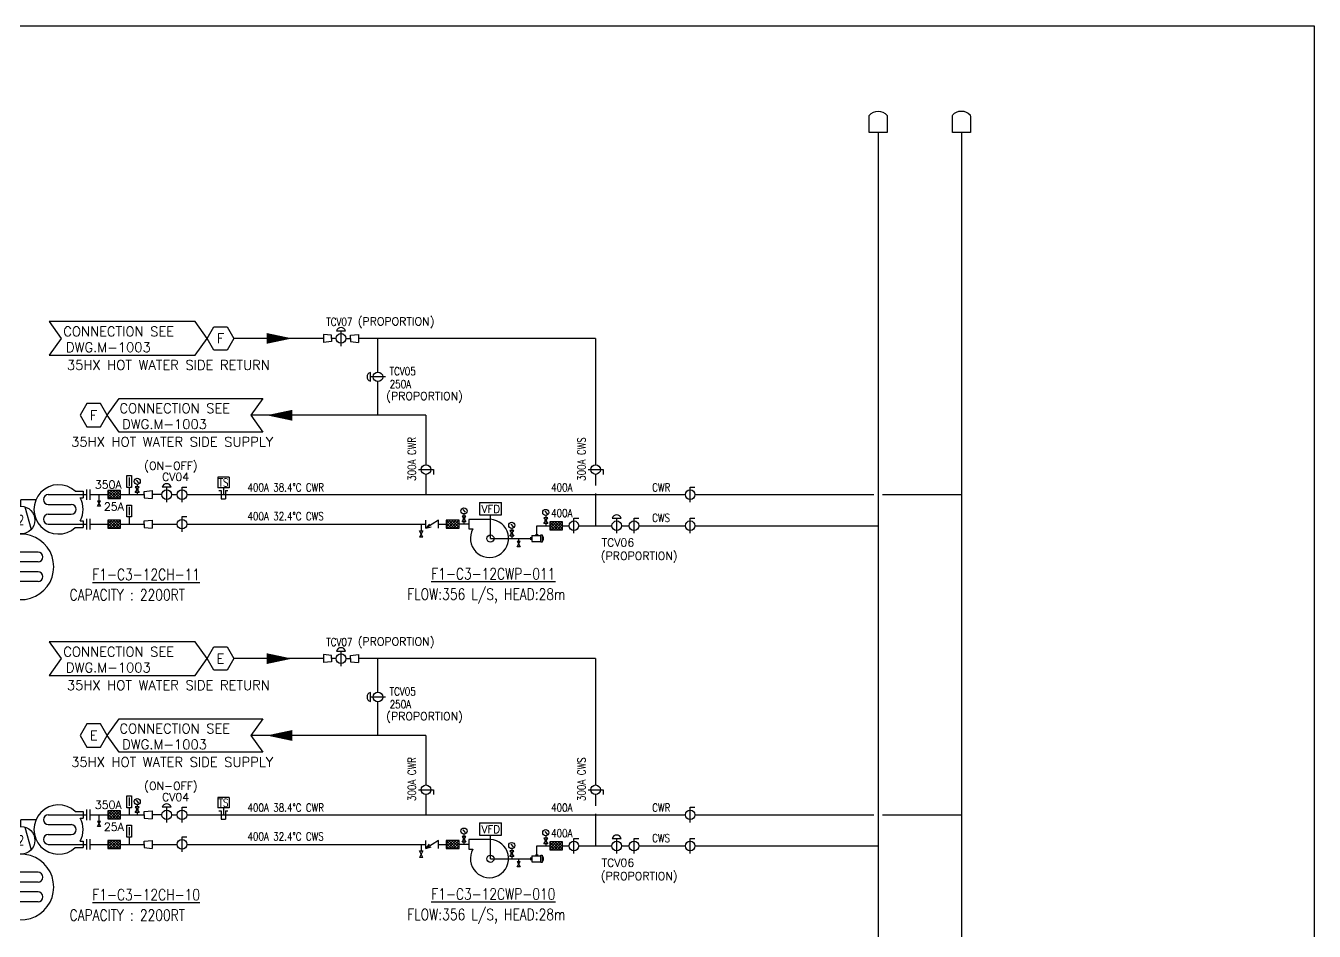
# Model space of a CAD drawing. Header units: millimetres. Extents: x 29 to 762, y -3277 to -2631.
# Drawn here: x 359.2 to 761.7, y -2914 to -2631.2 of the extents above; entities that cross this region are included whole.
import ezdxf
from ezdxf.enums import TextEntityAlignment as Align

# ---------------------------------------------------------------- set-up
doc = ezdxf.new("R2010")
doc.units = ezdxf.units.MM
for name, color, linetype in [('M-CWTR-COND', 6, 'Continuous'), ('M-CWTR-TEXT', 7, 'Continuous'), ('M-CWTR-TEXT-CO', 3, 'Continuous'), ('M-CWTR-VAVE', 2, 'Continuous'), ('M-HVAC-EQPM', 22, 'Continuous'), ('M-HVAC-VALVE-FUTURE', 8, 'Continuous'), ('M-P-CWS-D-32.4', 17, 'Continuous'), ('M-P-TXT2.5', 7, 'Continuous'), ('M-P-VALVE-II', 252, 'Continuous'), ('M_TEXT', 2, 'Continuous'), ('TXT3', 246, 'Continuous')]:
    doc.layers.add(name, color=color, linetype=linetype)
doc.styles.add('AA-TXT', font='simplex.shx', dxfattribs={"width": 0.8, "bigfont": 'chineset.shx'})
doc.styles.add('LK-TXT2-P', font='romans.shx', dxfattribs={"width": 0.8, "bigfont": 'chineset.shx'})
doc.styles.add('LK-TXT3-P', font='romans.shx', dxfattribs={"bigfont": 'chineset.shx'})

# ---------------------------------------------------------------- blocks, each defined once
blk = doc.blocks.new('15A-12')
blk.add_lwpolyline([(19, 10.5), (0, 10.5), (0, -10.5), (19, -10.5, 0.114945), (20.4, -10.2, 0.453355), (20.4, 10.2, 0.114945)], format="xyb", close=True)
blk = doc.blocks.new('A$C66b3f512')
for p, q in [((29.18, 28.19), (31.64, 28.19)), ((29.18, 28.19), (31.64, 28.19)), ((31.64, 28.19), (31.64, 26.14)), ((31.64, 28.19), (31.64, 26.14)), ((32.78, 25.54), (32.78, 28.8)), ((33.83, 25.54), (33.83, 28.8)), ((12.2, 23.51), (12.2, 25.58)), ((16.89, 25.58), (12.2, 25.58)), ((20.75, 27.17), (31.64, 27.17)), ((30.75, 26.14), (31.64, 26.14)), ((30.75, 26.14), (31.64, 26.14)), ((31.64, 27.17), (32.78, 27.17)), ((10.96, 23.33), (9.06, 16.22)), ((13.44, 23.33), (15.35, 16.22)), ((20.75, 24.09), (27.91, 24.09)), ((20.75, 21.01), (27.91, 21.01)), ((20.75, 17.94), (31.64, 17.94)), ((29.18, 16.91), (31.64, 16.91)), ((29.18, 16.91), (31.64, 16.91)), ((30.75, 18.96), (31.64, 18.96)), ((30.75, 18.96), (31.64, 18.96)), ((31.64, 18.96), (31.64, 16.91)), ((31.64, 18.96), (31.64, 16.91)), ((31.64, 17.94), (32.78, 17.94)), ((32.78, 16.31), (32.78, 19.57)), ((33.83, 16.31), (33.83, 19.57)), ((0, 7.6), (0, 10.86)), ((1.06, 7.6), (1.06, 10.86)), ((1.89, 9.23), (1.06, 9.23)), ((1.89, 10.25), (1.89, 8.2)), ((1.89, 10.25), (1.89, 8.2)), ((3.64, 10.25), (1.89, 10.25)), ((3.64, 10.25), (1.89, 10.25)), ((17.54, 9.23), (1.89, 9.23)), ((2.6, 8.2), (1.89, 8.2)), ((2.6, 8.2), (1.89, 8.2)), ((17.54, 6.15), (6.34, 6.15)), ((0, -1.63), (0, 1.63)), ((1.06, -1.63), (1.06, 1.63)), ((1.06, 0), (1.89, 0)), ((1.89, 1.03), (1.89, -1.03)), ((1.89, 1.03), (1.89, -1.03)), ((2.6, 1.03), (1.89, 1.03)), ((2.6, 1.03), (1.89, 1.03)), ((17.54, 0), (1.89, 0)), ((17.54, 3.08), (6.34, 3.08)), ((3.64, -1.03), (1.89, -1.03)), ((3.64, -1.03), (1.89, -1.03))]:
    blk.add_line(p, q)
blk.add_circle((12.2, 19.19), 4.32)
for centre, radius, start, end in [((23.95, 22.55), 7.69, 47.1666, 312.8334), ((20.75, 25.63), 1.54, 90, 270), ((23.95, 22.55), 7.69, 332.1819, 27.8181), ((20.75, 19.48), 1.54, 90, 270), ((27.91, 22.55), 1.54, 270, 90), ((12.2, 4.61), 10.25, 213.367, 146.633), ((12.2, 4.61), 10.25, 159.5127, 200.4873), ((17.54, 7.69), 1.54, 270.0002, 90), ((6.34, 4.61), 1.54, 90, 270), ((17.54, 1.54), 1.54, 270.0002, 89.9998)]:
    blk.add_arc(centre, radius, start, end)
at = {"style": 'AA-TXT', "width": 0.8}
blk.add_text('2', height=3, dxfattribs=at).set_placement((12.19, 19.19), align=Align.MIDDLE)
blk = doc.blocks.new('THERMOMETER')
for p, q in [((-0.38, 1.13), (-0.38, 3.01)), ((-0.38, 3.01), (0.38, 3.01)), ((0, 2.72), (0, 1.41)), ((0.38, 3.01), (0.38, 1.13)), ((0.38, 1.13), (-0.38, 1.13)), ((0, 1.13), (0, 0))]:
    blk.add_line(p, q)
blk = doc.blocks.new('PG-69')
h = blk.add_hatch(color=256)
h.dxf.hatch_style = 1
edge = h.paths.add_edge_path()
edge.add_arc((0, 1.06), 0.15, 0, 360)
for p, q in [((-0.22, 3.02), (0.28, 2.46)), ((0, 2.12), (0, 1.65)), ((0, 0.47), (0, 0))]:
    blk.add_line(p, q)
blk.add_lwpolyline([(0.4, 1.65), (-0.4, 1.65), (0.4, 0.47), (-0.4, 0.47)], close=True)
for centre, radius in [((0, 2.76), 0.642), ((0, 1.06), 0.15)]:
    blk.add_circle(centre, radius)
blk = doc.blocks.new('A$Cfc6db952')
for p, q in [((-3.43, 11.23), (3.43, 11.23)), ((-3.43, 11.23), (-3.43, 7.39)), ((3.43, 7.39), (3.43, 11.23)), ((-6.76, 6), (-6.76, 3)), ((0, 6), (-6.76, 6)), ((-3.43, 7.39), (3.43, 7.39)), ((0, 0), (0, 7.39)), ((-6.76, 3), (-5.5, 3))]:
    blk.add_line(p, q)
blk.add_circle((0, 0), 1.12)
blk.add_arc((-0.32, 0.05), 5.96, 150.3127, 86.8785)
at = {"style": 'AA-TXT'}
blk.add_text('VFD', height=2.4, dxfattribs=at).set_placement((-2.81, 8.04))
blk = doc.blocks.new('A$C24027b19')
for p, q in [((-42183.9, -4.5), (-42183.9, 4.5)), ((-42183.9, 0), (-42180.3, 0)), ((-42180.3, 10.6), (-42180.3, -10.6)), ((-42180.3, 10.6), (-42148.6, 10.6)), ((-42167, 14.2), (-42157.6, 14.2)), ((-42162.3, 14.2), (-42162.3, 10.6)), ((-42180.3, -10.6), (-42148.6, -10.6))]:
    blk.add_line(p, q)
blk.add_lwpolyline([(-42148.6, 12.8), (-42143.2, 12.8), (-42143.2, -12.8), (-42148.6, -12.8)], close=True)
blk.add_arc((-42153.5, 0), 14.9, 313.3726, 46.6274)

msp = doc.modelspace()

# ---------------------------------------------------------------- hatches: boundary and pattern name
at = {"layer": 'M-CWTR-VAVE'}
h = msp.add_hatch(dxfattribs=at)
h.set_pattern_fill('ANSI37', color=256, scale=5, style=0)
h.set_pattern_definition([(135, (640.90326, -3132.3077), (0.4419417, 0.4419417), []), (45, (640.90326, -3132.3077), (0.4419417, -0.4419417), [])])
h.paths.add_polyline_path([(388.86, -2776.35), (384.86, -2776.35), (384.86, -2778.86), (388.86, -2778.86)])
h = msp.add_hatch(dxfattribs=at)
h.set_pattern_fill('ANSI37', color=256, scale=5, style=0)
h.set_pattern_definition([(135, (640.90326, -3141.5338), (0.4419417, 0.4419417), []), (45, (640.90326, -3141.5338), (0.4419417, -0.4419417), [])])
h.paths.add_polyline_path([(388.86, -2785.58), (384.86, -2785.58), (384.86, -2788.08), (388.86, -2788.08)])
h = msp.add_hatch(dxfattribs=at)
h.set_pattern_fill('ANSI37', color=256, scale=5, style=0)
h.set_pattern_definition([(135, (746.6302, -3141.5338), (0.4419417, 0.4419417), []), (45, (746.6302, -3141.5338), (0.4419417, -0.4419417), [])])
h.paths.add_polyline_path([(494.58, -2785.58), (490.58, -2785.58), (490.58, -2788.08), (494.58, -2788.08)])
h = msp.add_hatch(dxfattribs=at)
h.set_pattern_fill('ANSI37', color=256, scale=5, style=0)
h.set_pattern_definition([(135, (778.96505, -3142.0353), (0.4419417, 0.4419417), []), (45, (778.96505, -3142.0353), (0.4419417, -0.4419417), [])])
h.paths.add_polyline_path([(526.92, -2786.08), (522.92, -2786.08), (522.92, -2788.59), (526.92, -2788.59)])
h = msp.add_hatch(dxfattribs=at)
h.set_pattern_fill('ANSI37', color=256, scale=5, style=0)
h.set_pattern_definition([(135, (640.90326, -3232.3077), (0.4419417, 0.4419417), []), (45, (640.90326, -3232.3077), (0.4419417, -0.4419417), [])])
h.paths.add_polyline_path([(388.86, -2876.35), (384.86, -2876.35), (384.86, -2878.86), (388.86, -2878.86)])
h = msp.add_hatch(dxfattribs=at)
h.set_pattern_fill('ANSI37', color=256, scale=5, style=0)
h.set_pattern_definition([(135, (640.90326, -3241.5338), (0.4419417, 0.4419417), []), (45, (640.90326, -3241.5338), (0.4419417, -0.4419417), [])])
h.paths.add_polyline_path([(388.86, -2885.58), (384.86, -2885.58), (384.86, -2888.08), (388.86, -2888.08)])
h = msp.add_hatch(dxfattribs=at)
h.set_pattern_fill('ANSI37', color=256, scale=5, style=0)
h.set_pattern_definition([(135, (746.6302, -3241.5338), (0.4419417, 0.4419417), []), (45, (746.6302, -3241.5338), (0.4419417, -0.4419417), [])])
h.paths.add_polyline_path([(494.58, -2885.58), (490.58, -2885.58), (490.58, -2888.08), (494.58, -2888.08)])
h = msp.add_hatch(dxfattribs=at)
h.set_pattern_fill('ANSI37', color=256, scale=5, style=0)
h.set_pattern_definition([(135, (778.96505, -3242.0353), (0.4419417, 0.4419417), []), (45, (778.96505, -3242.0353), (0.4419417, -0.4419417), [])])
h.paths.add_polyline_path([(526.92, -2886.08), (522.92, -2886.08), (522.92, -2888.59), (526.92, -2888.59)])

# ---------------------------------------------------------------- linework, layer by layer
at = {"layer": 'DefPoints'}
msp.add_lwpolyline([(31.33, -2631.2), (761.73, -2631.2), (761.73, -3200.38), (31.33, -3200.38)], close=True, dxfattribs=at)
msp.add_lwpolyline([(31.33, -2631.2), (761.73, -2631.2), (761.73, -3200.38), (31.33, -3200.38)], close=True, dxfattribs=at)
at = {"layer": 'M-CWTR-COND'}
for p, q in [((651.52, -2664.5), (651.52, -3125.03)), ((484.24, -2771.29), (484.24, -2777.61)), ((379.35, -2777.61), (384.86, -2777.61)), ((382.1, -2777.61), (382.1, -2779.54)), ((388.86, -2777.61), (396.22, -2777.61)), ((401.77, -2777.61), (398.72, -2777.61)), ((404.77, -2777.61), (406.54, -2777.61)), ((409.54, -2777.61), (565.29, -2777.61)), ((568.29, -2777.61), (624.18, -2777.61)), ((626.84, -2777.61), (651.52, -2777.61)), ((518.89, -2787.33), (522.92, -2787.33)), ((518.89, -2790.07), (518.89, -2787.33)), ((526.92, -2787.33), (528.96, -2787.33)), ((504.39, -2791.33), (516.97, -2791.33)), ((513.19, -2791.33), (513.19, -2792.14)), ((469.24, -2839.33), (469.24, -2828.83)), ((469.24, -2852.83), (469.24, -2842.33)), ((484.24, -2852.83), (429.58, -2852.83)), ((484.24, -2852.83), (484.24, -2868.29)), ((484.24, -2871.29), (484.24, -2877.61)), ((379.35, -2877.61), (384.86, -2877.61)), ((382.1, -2877.61), (382.1, -2879.54)), ((388.86, -2877.61), (396.22, -2877.61)), ((401.77, -2877.61), (398.72, -2877.61)), ((404.77, -2877.61), (406.54, -2877.61)), ((409.54, -2877.61), (565.29, -2877.61)), ((568.29, -2877.61), (624.18, -2877.61)), ((626.84, -2877.61), (651.52, -2877.61)), ((518.89, -2887.33), (522.92, -2887.33)), ((518.89, -2890.07), (518.89, -2887.33)), ((526.92, -2887.33), (528.96, -2887.33)), ((504.39, -2891.33), (516.97, -2891.33)), ((513.19, -2891.33), (513.19, -2892.14))]:
    msp.add_line(p, q, dxfattribs=at)
at = {"layer": 'M-CWTR-COND', "flags": 128}
msp.add_lwpolyline([(442.45, -2852.83, 3.37, 0, 0), (434.47, -2852.83, 0, 0, 0)], format="xyseb", dxfattribs=at)
at = {"layer": 'M-CWTR-VAVE'}
for p, q in [((419.2, -2772.21), (419.2, -2775.47)), ((422.74, -2772.21), (419.2, -2772.21)), ((422.74, -2772.21), (422.74, -2775.47)), ((481.87, -2769.79), (486.61, -2769.79)), ((486.61, -2769.79), (486.61, -2771.29)), ((534.87, -2769.79), (539.61, -2769.79)), ((539.61, -2769.79), (539.61, -2771.29)), ((388.86, -2776.35), (384.86, -2776.35)), ((384.86, -2776.35), (384.86, -2778.86)), ((388.86, -2778.86), (388.86, -2776.35)), ((396.22, -2776.6), (398.72, -2776.35)), ((396.22, -2777.61), (396.22, -2776.6)), ((398.72, -2776.35), (398.72, -2778.86)), ((404.66, -2775.24), (401.87, -2775.24)), ((403.27, -2779.98), (403.27, -2775.24)), ((408.04, -2775.24), (409.54, -2775.24)), ((408.04, -2779.98), (408.04, -2775.24)), ((422.74, -2775.47), (419.2, -2775.47)), ((419.52, -2776.32), (420.27, -2776.32)), ((420.27, -2776.32), (420.27, -2778.96)), ((420.97, -2775.47), (420.97, -2777.61)), ((421.66, -2776.32), (422.36, -2776.32)), ((421.66, -2776.32), (421.66, -2778.96)), ((566.79, -2775.24), (568.29, -2775.24)), ((566.79, -2779.98), (566.79, -2775.24)), ((381.67, -2779.54), (382.54, -2779.54)), ((381.67, -2781.26), (382.54, -2779.54)), ((381.67, -2779.54), (382.54, -2781.26)), ((382.54, -2781.26), (381.67, -2781.26)), ((384.86, -2778.86), (388.86, -2778.86)), ((396.22, -2777.61), (396.22, -2778.61)), ((396.22, -2778.61), (398.72, -2778.86)), ((420.27, -2778.96), (421.66, -2778.96)), ((408.04, -2784.46), (409.54, -2784.46)), ((408.04, -2789.2), (408.04, -2784.46)), ((530.46, -2789.7), (530.46, -2784.96)), ((530.46, -2784.96), (531.97, -2784.96)), ((542.44, -2784.96), (545.23, -2784.96)), ((543.84, -2789.7), (543.84, -2784.96)), ((549.25, -2789.7), (549.25, -2784.96)), ((549.25, -2784.96), (550.75, -2784.96)), ((566.79, -2784.96), (568.29, -2784.96)), ((566.79, -2789.7), (566.79, -2784.96)), ((388.86, -2785.58), (384.86, -2785.58)), ((384.86, -2785.58), (384.86, -2788.08)), ((384.86, -2788.08), (388.86, -2788.08)), ((388.86, -2788.08), (388.86, -2785.58)), ((396.22, -2785.83), (398.72, -2785.58)), ((396.22, -2786.83), (396.22, -2785.83)), ((396.22, -2786.83), (396.22, -2787.83)), ((396.22, -2787.83), (398.72, -2788.08)), ((398.72, -2785.58), (398.72, -2788.08)), ((483.26, -2788.9), (482.26, -2790.9)), ((483.26, -2790.9), (482.26, -2788.9)), ((482.26, -2788.9), (483.26, -2788.9)), ((482.76, -2786.83), (482.76, -2788.9)), ((484.21, -2788.08), (484.21, -2785.58)), ((488.21, -2785.58), (484.21, -2788.08)), ((484.21, -2788.08), (485.32, -2786.8)), ((484.21, -2788.08), (485.85, -2787.64)), ((488.21, -2788.08), (488.21, -2785.58)), ((490.58, -2785.58), (490.58, -2788.08)), ((494.58, -2785.58), (490.58, -2785.58)), ((490.58, -2788.08), (494.58, -2788.08)), ((494.58, -2788.08), (494.58, -2785.58)), ((526.92, -2786.08), (522.92, -2786.08)), ((522.92, -2786.08), (522.92, -2788.59)), ((522.92, -2788.59), (526.92, -2788.59)), ((526.92, -2788.59), (526.92, -2786.08)), ((483.26, -2790.9), (482.26, -2790.9)), ((512.76, -2792.14), (513.63, -2792.14)), ((512.76, -2793.87), (513.63, -2792.14)), ((512.76, -2792.14), (513.63, -2793.87)), ((513.63, -2793.87), (512.76, -2793.87)), ((456.32, -2826.46), (459.1, -2826.46)), ((457.71, -2831.2), (457.71, -2826.46)), ((466.87, -2842.22), (466.87, -2839.44)), ((471.61, -2840.83), (466.87, -2840.83)), ((481.87, -2869.79), (486.61, -2869.79)), ((486.61, -2869.79), (486.61, -2871.29)), ((534.87, -2869.79), (539.61, -2869.79)), ((539.61, -2869.79), (539.61, -2871.29)), ((419.2, -2872.21), (419.2, -2875.47)), ((422.74, -2872.21), (419.2, -2872.21)), ((422.74, -2872.21), (422.74, -2875.47)), ((388.86, -2876.35), (384.86, -2876.35)), ((384.86, -2876.35), (384.86, -2878.86)), ((388.86, -2878.86), (388.86, -2876.35)), ((396.22, -2876.6), (398.72, -2876.35)), ((396.22, -2877.61), (396.22, -2876.6)), ((396.22, -2877.61), (396.22, -2878.61)), ((398.72, -2876.35), (398.72, -2878.86)), ((404.66, -2875.24), (401.87, -2875.24)), ((403.27, -2879.98), (403.27, -2875.24)), ((408.04, -2875.24), (409.54, -2875.24)), ((408.04, -2879.98), (408.04, -2875.24)), ((422.74, -2875.47), (419.2, -2875.47)), ((419.52, -2876.32), (420.27, -2876.32)), ((420.27, -2876.32), (420.27, -2878.96)), ((420.97, -2875.47), (420.97, -2877.61)), ((421.66, -2876.32), (422.36, -2876.32)), ((421.66, -2876.32), (421.66, -2878.96)), ((566.79, -2875.24), (568.29, -2875.24)), ((566.79, -2879.98), (566.79, -2875.24)), ((381.67, -2879.54), (382.54, -2879.54)), ((381.67, -2881.26), (382.54, -2879.54)), ((381.67, -2879.54), (382.54, -2881.26)), ((382.54, -2881.26), (381.67, -2881.26)), ((384.86, -2878.86), (388.86, -2878.86)), ((396.22, -2878.61), (398.72, -2878.86)), ((420.27, -2878.96), (421.66, -2878.96)), ((388.86, -2885.58), (384.86, -2885.58)), ((384.86, -2885.58), (384.86, -2888.08)), ((388.86, -2888.08), (388.86, -2885.58)), ((396.22, -2885.83), (398.72, -2885.58)), ((396.22, -2886.83), (396.22, -2885.83)), ((398.72, -2885.58), (398.72, -2888.08)), ((408.04, -2884.46), (409.54, -2884.46)), ((408.04, -2889.2), (408.04, -2884.46)), ((484.21, -2888.08), (484.21, -2885.58)), ((488.21, -2885.58), (484.21, -2888.08)), ((488.21, -2888.08), (488.21, -2885.58)), ((490.58, -2885.58), (490.58, -2888.08)), ((494.58, -2885.58), (490.58, -2885.58)), ((494.58, -2888.08), (494.58, -2885.58)), ((530.46, -2889.7), (530.46, -2884.96)), ((530.46, -2884.96), (531.97, -2884.96)), ((542.44, -2884.96), (545.23, -2884.96)), ((543.84, -2889.7), (543.84, -2884.96)), ((549.25, -2889.7), (549.25, -2884.96)), ((549.25, -2884.96), (550.75, -2884.96)), ((566.79, -2884.96), (568.29, -2884.96)), ((566.79, -2889.7), (566.79, -2884.96)), ((384.86, -2888.08), (388.86, -2888.08)), ((396.22, -2886.83), (396.22, -2887.83)), ((396.22, -2887.83), (398.72, -2888.08)), ((483.26, -2888.9), (482.26, -2890.9)), ((483.26, -2890.9), (482.26, -2888.9)), ((482.26, -2888.9), (483.26, -2888.9)), ((482.76, -2886.83), (482.76, -2888.9)), ((484.21, -2888.08), (485.32, -2886.8)), ((484.21, -2888.08), (485.85, -2887.64)), ((490.58, -2888.08), (494.58, -2888.08)), ((526.92, -2886.08), (522.92, -2886.08)), ((522.92, -2886.08), (522.92, -2888.59)), ((522.92, -2888.59), (526.92, -2888.59)), ((526.92, -2888.59), (526.92, -2886.08)), ((483.26, -2890.9), (482.26, -2890.9)), ((512.76, -2892.14), (513.63, -2892.14)), ((512.76, -2893.87), (513.63, -2892.14)), ((512.76, -2892.14), (513.63, -2893.87)), ((513.63, -2893.87), (512.76, -2893.87))]:
    msp.add_line(p, q, dxfattribs=at)
for centre in [(484.24, -2769.79), (537.24, -2769.79), (403.27, -2777.61), (408.04, -2777.61), (566.79, -2777.61), (408.04, -2786.83), (530.46, -2787.33), (543.84, -2787.33), (549.25, -2787.33), (566.79, -2787.33), (457.71, -2828.83), (469.24, -2840.83), (484.24, -2869.79), (537.24, -2869.79), (403.27, -2877.61), (408.04, -2877.61), (566.79, -2877.61), (408.04, -2886.83), (530.46, -2887.33), (543.84, -2887.33), (549.25, -2887.33), (566.79, -2887.33)]:
    msp.add_circle(centre, 1.5, dxfattribs=at)
for centre, start, end in [((403.27, -2775.65), 16.4573, 163.5427), ((543.84, -2785.37), 16.4573, 163.5427), ((457.71, -2826.87), 16.4573, 163.5427), ((467.28, -2840.83), 106.4573, 253.5427), ((403.27, -2875.65), 16.4573, 163.5427), ((543.84, -2885.37), 16.4573, 163.5427)]:
    msp.add_arc(centre, 1.45, start, end, dxfattribs=at)
at = {"layer": 'M-P-CWS-D-32.4'}
for p, q in [((625.52, -2664.5), (625.52, -3130.34)), ((537.24, -2771.29), (537.24, -2774.8)), ((537.24, -2777.25), (537.24, -2787.33)), ((379.35, -2786.83), (384.86, -2786.83)), ((388.86, -2786.83), (396.22, -2786.83)), ((398.72, -2786.83), (406.54, -2786.83)), ((409.54, -2786.83), (484.21, -2786.83)), ((488.21, -2786.83), (490.58, -2786.83)), ((497.63, -2786.83), (494.58, -2786.83)), ((531.96, -2787.33), (542.34, -2787.33)), ((545.34, -2787.33), (547.75, -2787.33)), ((550.75, -2787.33), (565.29, -2787.33)), ((568.29, -2787.33), (625.52, -2787.33)), ((452.21, -2828.83), (424.26, -2828.83)), ((454.71, -2827.83), (452.21, -2827.58)), ((452.21, -2827.58), (452.21, -2830.08)), ((454.71, -2828.83), (454.71, -2827.83)), ((454.71, -2828.83), (454.71, -2829.83)), ((456.21, -2828.83), (454.71, -2828.83)), ((459.21, -2828.83), (460.71, -2828.83)), ((460.71, -2827.83), (463.21, -2827.58)), ((460.71, -2828.83), (460.71, -2827.83)), ((460.71, -2828.83), (460.71, -2829.83)), ((463.21, -2827.58), (463.21, -2830.08)), ((537.24, -2828.83), (463.21, -2828.83)), ((537.24, -2828.83), (537.24, -2868.29)), ((454.71, -2829.83), (452.21, -2830.08)), ((460.71, -2829.83), (463.21, -2830.08)), ((537.24, -2871.29), (537.24, -2874.8)), ((537.24, -2877.25), (537.24, -2887.33)), ((379.35, -2886.83), (384.86, -2886.83)), ((388.86, -2886.83), (396.22, -2886.83)), ((398.72, -2886.83), (406.54, -2886.83)), ((409.54, -2886.83), (484.21, -2886.83)), ((488.21, -2886.83), (490.58, -2886.83)), ((497.63, -2886.83), (494.58, -2886.83)), ((531.96, -2887.33), (542.34, -2887.33)), ((545.34, -2887.33), (547.75, -2887.33)), ((550.75, -2887.33), (565.29, -2887.33)), ((568.29, -2887.33), (625.52, -2887.33))]:
    msp.add_line(p, q, dxfattribs=at)
at = {"layer": 'M-P-CWS-D-32.4', "flags": 128}
msp.add_lwpolyline([(434.47, -2828.83, 3.37, 0, 0), (442.45, -2828.83, 0, 0, 0)], format="xyseb", dxfattribs=at)
at = {"layer": 'M-P-VALVE-II'}
for p, q in [((452.21, -2728.83), (424.26, -2728.83)), ((454.71, -2727.83), (452.21, -2727.58)), ((452.21, -2727.58), (452.21, -2730.08)), ((454.71, -2728.83), (454.71, -2727.83)), ((454.71, -2728.83), (454.71, -2729.83)), ((456.21, -2728.83), (454.71, -2728.83)), ((456.32, -2726.46), (459.1, -2726.46)), ((457.71, -2731.2), (457.71, -2726.46)), ((459.21, -2728.83), (460.71, -2728.83)), ((460.71, -2727.83), (463.21, -2727.58)), ((460.71, -2728.83), (460.71, -2727.83)), ((460.71, -2728.83), (460.71, -2729.83)), ((463.21, -2727.58), (463.21, -2730.08)), ((537.24, -2728.83), (463.21, -2728.83)), ((469.24, -2739.33), (469.24, -2728.83)), ((537.24, -2728.83), (537.24, -2768.29)), ((454.71, -2729.83), (452.21, -2730.08)), ((460.71, -2729.83), (463.21, -2730.08)), ((466.87, -2742.22), (466.87, -2739.44)), ((471.61, -2740.83), (466.87, -2740.83)), ((469.24, -2752.83), (469.24, -2742.33)), ((484.24, -2752.83), (429.58, -2752.83)), ((484.24, -2752.83), (484.24, -2768.29))]:
    msp.add_line(p, q, dxfattribs=at)
for points in [[(415.86, -2728.83), (412.11, -2723.58), (366.55, -2723.58), (370.3, -2728.83), (366.55, -2734.08), (412.11, -2734.08), (415.86, -2728.83)], [(384.63, -2752.83), (388.38, -2747.58), (433.33, -2747.58), (429.58, -2752.83), (433.33, -2758.08), (388.38, -2758.08), (384.63, -2752.83)]]:
    msp.add_lwpolyline(points, dxfattribs=at)
for points in [[(415.86, -2728.83), (417.96, -2725.19), (422.16, -2725.19), (424.26, -2728.83), (422.16, -2732.47), (417.96, -2732.47)], [(384.63, -2752.83), (382.53, -2749.19), (378.33, -2749.19), (376.23, -2752.83), (378.33, -2756.47), (382.53, -2756.47)]]:
    msp.add_lwpolyline(points, close=True, dxfattribs=at)
at = {"layer": 'M-P-VALVE-II', "flags": 128}
for points in [[(434.47, -2728.83, 3.37, 0, 0), (442.45, -2728.83, 0, 0, 0)], [(442.45, -2752.83, 3.37, 0, 0), (434.47, -2752.83, 0, 0, 0)]]:
    msp.add_lwpolyline(points, format="xyseb", dxfattribs=at)
at = {"layer": 'M-P-VALVE-II'}
for centre in [(457.71, -2728.83), (469.24, -2740.83)]:
    msp.add_circle(centre, 1.5, dxfattribs=at)
for centre, start, end in [((457.71, -2726.87), 16.4573, 163.5427), ((467.28, -2740.83), 106.4573, 253.5427)]:
    msp.add_arc(centre, 1.45, start, end, dxfattribs=at)
at = {"layer": 'TXT3'}
for points in [[(415.86, -2828.83), (412.11, -2823.58), (366.55, -2823.58), (370.3, -2828.83), (366.55, -2834.08), (412.11, -2834.08), (415.86, -2828.83)], [(384.63, -2852.83), (388.38, -2847.58), (433.33, -2847.58), (429.58, -2852.83), (433.33, -2858.08), (388.38, -2858.08), (384.63, -2852.83)]]:
    msp.add_lwpolyline(points, dxfattribs=at)
for points in [[(415.86, -2828.83), (417.96, -2825.19), (422.16, -2825.19), (424.26, -2828.83), (422.16, -2832.47), (417.96, -2832.47)], [(384.63, -2852.83), (382.53, -2849.19), (378.33, -2849.19), (376.23, -2852.83), (378.33, -2856.47), (382.53, -2856.47)]]:
    msp.add_lwpolyline(points, close=True, dxfattribs=at)

# ---------------------------------------------------------------- block references
at = {"layer": 'M-CWTR-COND', "xscale": -0.266, "yscale": 0.266, "zscale": 0.266, "rotation": 270}
msp.add_blockref('15A-12', (651.52, -2664.48), dxfattribs=at)
at = {"layer": 'M-CWTR-VAVE'}
for name, p, xscale, yscale, zscale in [('THERMOMETER', (391.54, -2777.61), 1.98, 1.98, 1.98), ('PG-69', (394.04, -2777.61), 1.5, 1.5, 1.5), ('THERMOMETER', (391.54, -2786.83), 1.98, 1.98, 1.98), ('PG-69', (496.11, -2786.83), 1.5, 1.5, 1.5), ('PG-69', (521.67, -2787.33), 1.5, 1.5, 1.5), ('PG-69', (511.06, -2791.33), 1.5, 1.5, 1.5), ('THERMOMETER', (391.54, -2877.61), 1.98, 1.98, 1.98), ('PG-69', (394.04, -2877.61), 1.5, 1.5, 1.5), ('THERMOMETER', (391.54, -2886.83), 1.98, 1.98, 1.98), ('PG-69', (496.11, -2886.83), 1.5, 1.5, 1.5), ('PG-69', (521.67, -2887.33), 1.5, 1.5, 1.5), ('PG-69', (511.06, -2891.33), 1.5, 1.5, 1.5)]:
    msp.add_blockref(name, p, dxfattribs=dict(at, xscale=xscale, yscale=yscale, zscale=zscale))
at = {"layer": 'M-HVAC-EQPM'}
for name, p in [('A$C66b3f512', (345.52, -2804.77)), ('A$Cfc6db952', (504.39, -2791.33)), ('A$C66b3f512', (345.52, -2904.77)), ('A$Cfc6db952', (504.39, -2891.33))]:
    msp.add_blockref(name, p, dxfattribs=at)
at = {"layer": 'M-P-CWS-D-32.4', "xscale": -0.266, "yscale": 0.266, "zscale": 0.266, "rotation": 270}
msp.add_blockref('15A-12', (625.52, -2664.5), dxfattribs=at)
at = {"layer": 'M_TEXT', "xscale": 0.08876240152433129, "yscale": 0.08876240152433129, "zscale": 0.08876240152433129}
for p in [(4261.31, -2791.33), (4261.31, -2891.33)]:
    msp.add_blockref('A$C24027b19', p, dxfattribs=at)

# ---------------------------------------------------------------- texts
at = {"layer": 'M-CWTR-TEXT', "style": 'AA-TXT', "width": 0.8}
for s, p in [('300A CWR', (481.08, -2773.32)), ('300A CWS', (534.08, -2773.32)), ('300A CWR', (481.08, -2873.32)), ('300A CWS', (534.08, -2873.32))]:
    msp.add_text(s, height=2.5, rotation=90, dxfattribs=at).set_placement(p)
at = {"layer": 'M-CWTR-TEXT', "style": 'AA-TXT'}
for s, p in [('350A', (380.81, -2775.74)), ('CV04', (401.78, -2773.32)), ('25A', (383.64, -2782.62)), ('TCV06', (539.11, -2793.83)), ('350A', (380.81, -2875.74)), ('CV04', (401.78, -2873.32)), ('25A', (383.64, -2882.62)), ('TCV06', (539.11, -2893.83))]:
    msp.add_text(s, height=2.5, dxfattribs=at).set_placement(p)
at = {"layer": 'M-CWTR-TEXT', "style": 'AA-TXT', "width": 0.8}
for s, p in [('400A 38.4%%DC CWR', (428.48, -2776.61)), ('400A', (523.34, -2776.61)), ('CWR', (554.93, -2776.61)), ('400A 32.4%%DC CWS', (428.48, -2785.61)), ('400A', (523.34, -2784.61)), ('CWS', (554.93, -2786.11)), ('TCV07', (453.12, -2824.9)), ('TCV05', (472.92, -2840.34)), ('250A', (472.92, -2844.34)), ('400A 38.4%%DC CWR', (428.48, -2876.61)), ('400A', (523.34, -2876.61)), ('CWR', (554.93, -2876.61)), ('400A 32.4%%DC CWS', (428.48, -2885.61)), ('400A', (523.34, -2884.61)), ('CWS', (554.93, -2886.11))]:
    msp.add_text(s, height=2.5, dxfattribs=at).set_placement(p)
at = {"layer": 'M-CWTR-TEXT-CO', "style": 'AA-TXT'}
for s, p in [('(ON-OFF)', (396.22, -2769.84)), ('(PROPORTION)', (538.87, -2797.99)), ('(PROPORTION)', (462.91, -2824.75)), ('(PROPORTION)', (471.82, -2848.07)), ('(ON-OFF)', (396.22, -2869.84)), ('(PROPORTION)', (538.87, -2897.99))]:
    msp.add_text(s, height=2.5, dxfattribs=at).set_placement(p)
at = {"layer": 'M-CWTR-VAVE', "style": 'AA-TXT', "width": 0.8}
for p in [(421, -2773.83), (421, -2873.83)]:
    msp.add_text('TS', height=2.5, dxfattribs=at).set_placement(p, align=Align.MIDDLE)
at = {"layer": 'M-HVAC-VALVE-FUTURE', "style": 'AA-TXT', "width": 0.8}
msp.add_text('TCV07', height=2.5, dxfattribs=at).set_placement((453.12, -2724.9))
at = {"layer": 'M-P-TXT2.5', "style": 'LK-TXT2-P', "width": 0.8}
for s, p in [('CAPACITY : 2200RT', (372.91, -2808.92)), ('FLOW:356 L/S, HEAD:28m', (478.39, -2808.71)), ('CAPACITY : 2200RT', (372.91, -2908.92)), ('FLOW:356 L/S, HEAD:28m', (478.39, -2908.71))]:
    msp.add_text(s, height=3.5, dxfattribs=at).set_placement(p, align=Align.MIDDLE_LEFT)
at = {"layer": 'M-P-TXT2.5', "style": 'LK-TXT2-P'}
for s, p in [('CONNECTION SEE', (370.95, -2828.16)), ('DWG.M-1003', (371.79, -2833.11)), ('35HX HOT WATER SIDE RETURN', (372.08, -2838.63)), ('CONNECTION SEE', (388.49, -2852.16)), ('DWG.M-1003', (389.34, -2857.11)), ('35HX HOT WATER SIDE SUPPLY', (373.41, -2862.63))]:
    msp.add_text(s, height=3, dxfattribs=at).set_placement(p)
for p in [(420.06, -2828.83), (380.43, -2852.83)]:
    msp.add_text('E', height=3, dxfattribs=at).set_placement(p, align=Align.MIDDLE)
at = {"layer": 'M-P-VALVE-II'}
for s, height, style, p in [('(PROPORTION)', 2.5, 'AA-TXT', (462.91, -2724.75)), ('CONNECTION SEE', 3, 'LK-TXT2-P', (370.95, -2728.16)), ('DWG.M-1003', 3, 'LK-TXT2-P', (371.79, -2733.11)), ('35HX HOT WATER SIDE RETURN', 3, 'LK-TXT2-P', (372.08, -2738.63)), ('(PROPORTION)', 2.5, 'AA-TXT', (471.82, -2748.07)), ('CONNECTION SEE', 3, 'LK-TXT2-P', (388.49, -2752.16)), ('DWG.M-1003', 3, 'LK-TXT2-P', (389.34, -2757.11)), ('35HX HOT WATER SIDE SUPPLY', 3, 'LK-TXT2-P', (373.41, -2762.63))]:
    msp.add_text(s, height=height, dxfattribs=dict(at, style=style)).set_placement(p)
at = {"layer": 'M-P-VALVE-II', "style": 'LK-TXT2-P'}
for p in [(420.06, -2728.83), (380.43, -2752.83)]:
    msp.add_text('F', height=3, dxfattribs=at).set_placement(p, align=Align.MIDDLE)
at = {"layer": 'M-P-VALVE-II', "style": 'AA-TXT', "width": 0.8}
for s, p in [('TCV05', (472.92, -2740.34)), ('250A', (472.92, -2744.34))]:
    msp.add_text(s, height=2.5, dxfattribs=at).set_placement(p)
at = {"layer": 'TXT3', "style": 'LK-TXT3-P', "width": 0.8}
for s, p in [('%%UF1-C3-12CH-11', (413.65, -2802.56)), ('%%UF1-C3-12CWP-011', (524.67, -2802.34)), ('%%UF1-C3-12CH-10', (413.65, -2902.56)), ('%%UF1-C3-12CWP-010', (524.67, -2902.34))]:
    msp.add_text(s, height=3.5, dxfattribs=at).set_placement(p, align=Align.MIDDLE_RIGHT)

doc.saveas('drawing.dxf')
